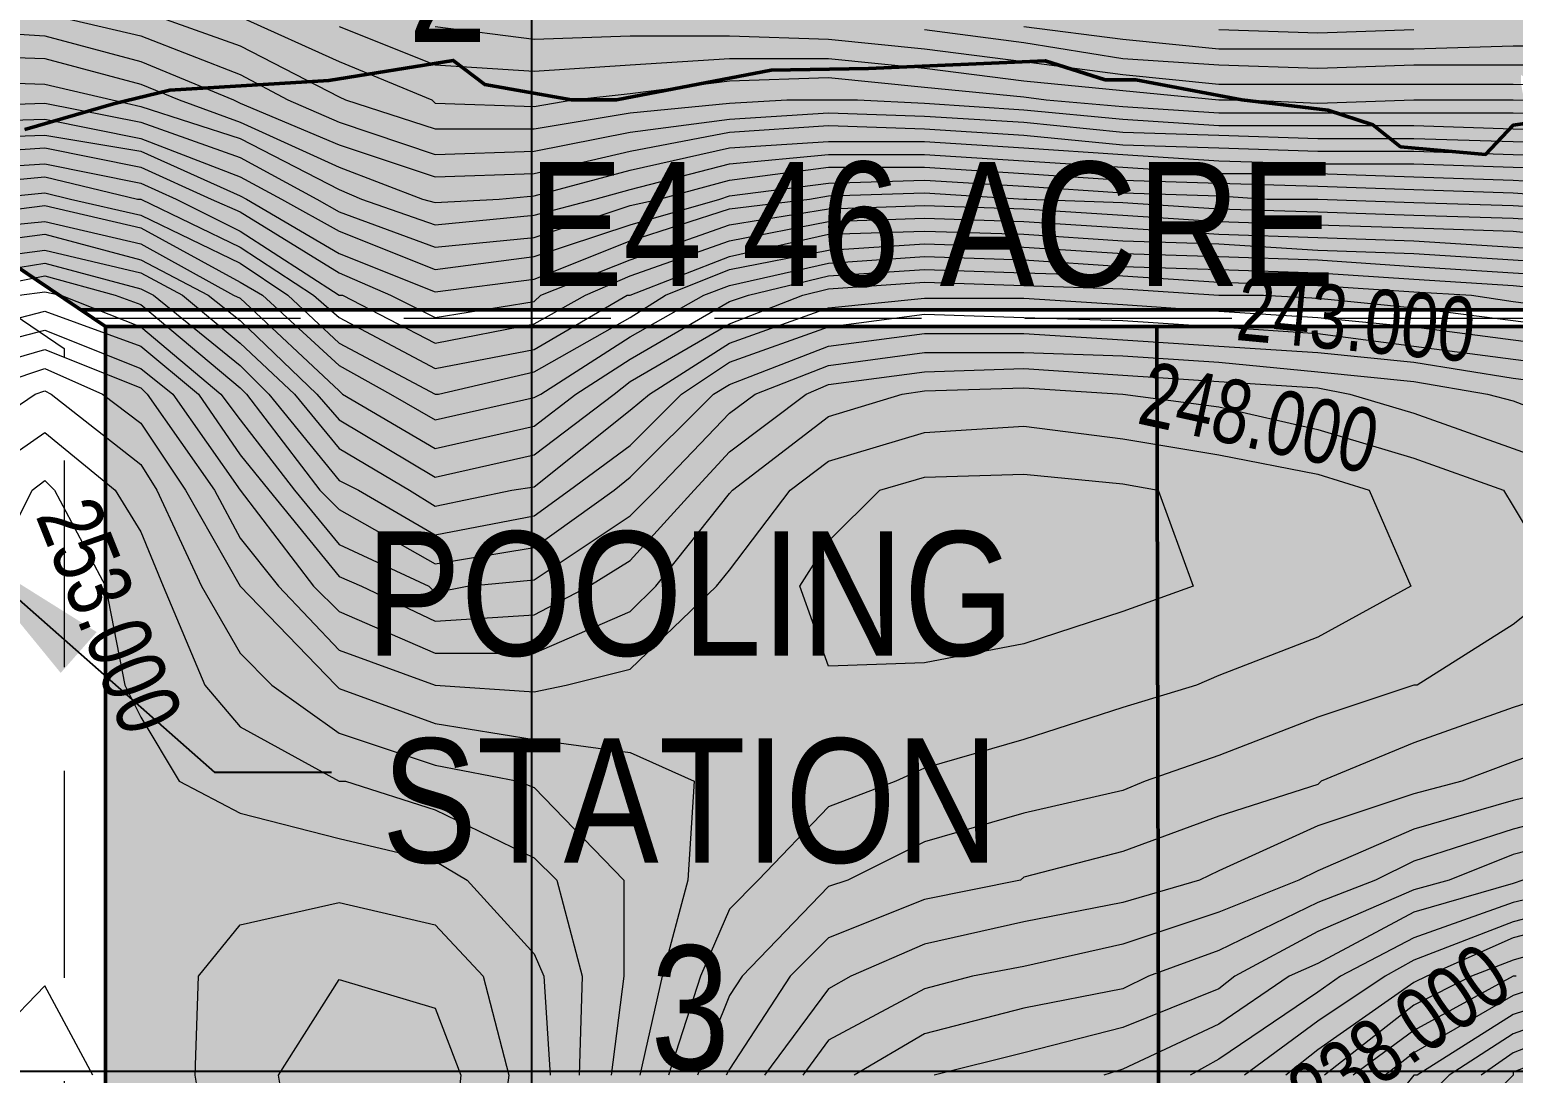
# Model space of a CAD drawing. Header units: metres. Extents: x 199095 to 216734, y 1644234 to 1657008.
# Drawn here: x 206197 to 207093, y 1652499 to 1653129 of the extents above; entities that cross this region are included whole.
import ezdxf
from ezdxf.enums import TextEntityAlignment as Align

# ---------------------------------------------------------------- set-up
doc = ezdxf.new("R2010")
doc.units = ezdxf.units.M
doc.linetypes.add('DASHED', pattern=[0.75, 0.5, -0.25])
for name, color, linetype in [('250 Ac', 10, 'Continuous'), ('C-ANNO-MATC', 7, 'DASHED'), ('CON TXT', 204, 'Continuous'), ('GRID', 7, 'Continuous'), ("PLOT NO'S", 1, 'Continuous')]:
    doc.layers.add(name, color=color, linetype=linetype)
doc.layers.add('APSPCL LAND', color=7, linetype='Continuous', true_color=0xd7ecd5)
doc.layers.add('Plot hatching', color=7, linetype='Continuous', true_color=0xffffdb)
for name, color, linetype, lineweight in [('CONTOURS', 8, 'Continuous', 9), ('Plot Boundry', 1, 'Continuous', 50), ('STREAM', 141, 'Continuous', 0)]:
    doc.layers.add(name, color=color, linetype=linetype, lineweight=lineweight)
doc.styles.get("Standard").update_dxf_attribs({"font": 'ARIALN.TTF'})
doc.dimstyles.get("Standard").update_dxf_attribs({"dimtxt": 0.18, "dimasz": 0.18, "dimexe": 0.18, "dimexo": 0.0625, "dimgap": 0.09, "dimtad": 0, "dimtih": 1, "dimtoh": 1, "dimdec": 4, "dimzin": 0, "dimdsep": 46, "dimtxsty": 'Standard', "dimcen": 0.09, "dimadec": 0, "dimazin": 0, "dimtfac": 1, "dimtdec": 4, "dimtofl": 0, "dimtmove": 0, "dimatfit": 3, "dimfxl": 1, "dimtolj": 1, "dimtzin": 0, "dimarcsym": 0})

msp = doc.modelspace()

# ---------------------------------------------------------------- hatches: boundary and pattern name
at = {"layer": 'APSPCL LAND', "linetype": 'ByBlock'}
h = msp.add_hatch(color=256, dxfattribs=at)
h.dxf.hatch_style = 1
h.paths.add_polyline_path([(207621.38, 1653091.58), (207616.56, 1653091.21), (207579.64, 1653090.21), (207546.82, 1653092.38), (207524.88, 1653097.4), (207492.17, 1653102.76), (207472.24, 1653099.91), (207452.31, 1653099.58), (207430.54, 1653099.58), (207411.71, 1653095.2), (207389.6, 1653081.64), (207377.88, 1653074.78), (207353.77, 1653069.26), (207339.87, 1653068.59), (207329.26, 1653065.74), (207320.22, 1653069.93), (207312.18, 1653065.91), (207304.81, 1653064.74), (207297.11, 1653063.23), (207284.88, 1653059.89), (207275.67, 1653061.73), (207268.3, 1653066.41), (207257.23, 1653063.99), (207251.68, 1653062.41), (207236.94, 1653058.23), (207225.22, 1653063.41), (207207.13, 1653071.11), (207202.96, 1653071.07), (207184.57, 1653069.07), (207164.17, 1653064.06), (207145.45, 1653068.73), (207109.84, 1653073.74), (207092.79, 1653071.24), (207076.01, 1653053.63), (207024.76, 1653058.24), (207008.09, 1653071.55), (206980.9, 1653080.28), (206928.94, 1653086.59), (206864.84, 1653098.72), (206846.39, 1653098.72), (206810.16, 1653110.19), (206703.54, 1653105.52), (206644.78, 1653104.55), (206551.4, 1653086.59), (206524.21, 1653086.59), (206471.76, 1653095.81), (206452.82, 1653110.37), (206377.55, 1653098.24), (206281.69, 1653092.39), (206247.64, 1653084.13), (206194.13, 1653068.58), (206145.97, 1653066.63), (206065.92, 1653093.03), (206027.78, 1653096.91), (205992.76, 1653118.69), (205977.08, 1653128.88), (206228.04, 1652959.75), (207611.14, 1652959.75)])
at = {"layer": 'Plot hatching', "linetype": 'ByBlock'}
h = msp.add_hatch(color=256, dxfattribs=at)
h.dxf.hatch_style = 1
h.paths.add_polyline_path([(206877.71, 1652949.75), (206242.88, 1652949.75), (206242.88, 1651746.01), (206285.21, 1651765.71), (206430.71, 1651814.15), (206509.89, 1651805.37), (206587.05, 1651822.08), (206624.62, 1651852.94), (206759.05, 1651904.05), (206768.72, 1651907.72), (206847.77, 1651959.56), (206879.76, 1651996.85)])
at = {"layer": 'Plot hatching', "linetype": 'ByBlock', "lineweight": 9}
h = msp.add_hatch(color=256, dxfattribs=at)
h.dxf.hatch_style = 1
h.paths.add_polyline_path([(207495.94, 1652949.75), (206877.71, 1652949.75), (206879.76, 1651996.85), (206907.78, 1652029.51), (206976.34, 1652077.68), (207075.11, 1652129.9), (207291.3, 1652227.64), (207380.43, 1652263.69), (207480.08, 1652315.03), (207495.94, 1652323.53)])
at = {"layer": 'STREAM'}
h = msp.add_hatch(color=256, dxfattribs=at)
h.dxf.hatch_style = 1
h.paths.add_polyline_path([(207462.99, 1653217.35), (207473.28, 1653232.58), (207444.24, 1653251.59), (207411.68, 1653299.1), (207378.93, 1653296.4), (207233.92, 1653329.22), (207136, 1653313.53), (207115.79, 1653394.89), (207090.24, 1653417.97), (207057.92, 1653420.92), (207025.4, 1653448.71), (206976.87, 1653471.19), (206939.5, 1653473.5), (206777.27, 1653453.9), (206622.17, 1653400.24), (206549.63, 1653380.61), (206536.13, 1653386.31), (206398.07, 1653312.74), (206425.48, 1653217.93), (206380.77, 1653214.25), (206274.54, 1653205.51), (206177.49, 1653197.52), (206094.98, 1653190.73), (206041.34, 1653185.07), (205987.1, 1653187.19), (205975.14, 1653187.19), (205961.04, 1653189.04), (205949.97, 1653191.93), (205932.58, 1653198.78), (205932.58, 1653205.03), (205934.71, 1653215.83), (205937.27, 1653219.38), (205941.82, 1653218.96), (205943.82, 1653219.95), (205943.82, 1653222.23), (205940.94, 1653225.56), (205935, 1653223.65), (205930.26, 1653222.12), (205915.21, 1653228.06), (205903.69, 1653232.61), (205896.21, 1653236.76), (205869.93, 1653196.55), (205904, 1653176.35), (205992.76, 1653118.69), (206027.78, 1653096.91), (206065.92, 1653093.03), (206145.97, 1653066.63), (206194.13, 1653068.58), (206247.64, 1653084.13), (206281.69, 1653092.39), (206377.55, 1653098.24), (206452.82, 1653110.37), (206471.76, 1653095.81), (206524.21, 1653086.59), (206551.4, 1653086.59), (206644.78, 1653104.55), (206703.54, 1653105.52), (206810.16, 1653110.19), (206846.39, 1653098.72), (206864.84, 1653098.72), (206928.94, 1653086.59), (206980.9, 1653080.28), (207008.09, 1653071.55), (207024.76, 1653058.24), (207076.01, 1653053.63), (207092.79, 1653071.24), (207109.84, 1653073.74), (207145.45, 1653068.73), (207164.17, 1653064.06), (207184.57, 1653069.07), (207202.96, 1653071.07), (207207.13, 1653071.11), (207225.22, 1653063.41), (207236.94, 1653058.23), (207251.68, 1653062.41), (207257.23, 1653063.99), (207268.3, 1653066.41), (207275.67, 1653061.73), (207284.88, 1653059.89), (207297.11, 1653063.23), (207304.81, 1653064.74), (207312.18, 1653065.91), (207320.22, 1653069.93), (207329.26, 1653065.74), (207339.87, 1653068.59), (207353.77, 1653069.26), (207377.88, 1653074.78), (207389.6, 1653081.64), (207411.71, 1653095.2), (207430.54, 1653099.58), (207452.31, 1653099.58), (207472.24, 1653099.91), (207492.17, 1653102.76), (207524.88, 1653097.4), (207546.82, 1653092.38), (207579.64, 1653090.21), (207616.56, 1653091.21), (207642.69, 1653093.21), (207655.92, 1653088.86), (207679.36, 1653081.5), (207704.36, 1653066.08), (207721.95, 1653058.55), (207740.88, 1653063.73), (207747.04, 1653068.55), (207762.58, 1653057.57), (207781.07, 1653046.6), (207804.92, 1653034.55), (207811.9, 1653039.48), (207790.93, 1653055.06), (207778.56, 1653067.96), (207777.48, 1653073.33), (207789.25, 1653080.33), (207802.76, 1653077.36), (207810.02, 1653070.11), (207817.28, 1653069.3), (207829.91, 1653065.54), (207834.22, 1653060.43), (207841.47, 1653053.72), (207849.54, 1653048.35), (207869.44, 1653035.72), (207876.97, 1653029.81), (207883.12, 1653024.98), (207889.33, 1653023.9), (207894.17, 1653022.55), (207900.63, 1653023.9), (207906.27, 1653033.84), (207910.5, 1653041.28), (207919.45, 1653060.17), (207929.66, 1653081.12), (207941.8, 1653100.28), (207957.4, 1653105.12), (207995.93, 1653103.52), (208033.79, 1653103.95), (208108.87, 1653093.54), (208088.08, 1653102.22), (208058.29, 1653106.89), (208039.9, 1653110.1), (208017.41, 1653107.76), (207999.31, 1653110.1), (207982.66, 1653110.39), (207958.13, 1653118.27), (207940.03, 1653129.06), (207943.82, 1653157.95), (207952.88, 1653176.04), (207978.16, 1653205.55), (208016.47, 1653217.69), (208028.62, 1653227.96), (208049.17, 1653238.7), (208068.33, 1653251.3), (208083.28, 1653260.64), (208104.3, 1653269.97), (208124.01, 1653279.53), (208117.28, 1653282.66), (208093.95, 1653279.53), (208080.49, 1653279.53), (208072.68, 1653284.77), (208068.46, 1653291.98), (208066.17, 1653301.12), (208070.38, 1653313.53), (208080.79, 1653322.25), (208086.7, 1653334.06), (208086.7, 1653338.84), (208077.13, 1653335.18), (208073.47, 1653333.5), (208069.25, 1653338.84), (208064.75, 1653348.4), (208056.87, 1653348.4), (208061.09, 1653341.93), (208066.16, 1653333.21), (208066.44, 1653327.59), (208064.47, 1653323.65), (208061.37, 1653319.72), (208056.02, 1653315.78), (208050.47, 1653311.69), (208056.02, 1653298.06), (208064.19, 1653280.91), (208067.56, 1653272.19), (208036.84, 1653257.21), (208030.65, 1653254.4), (208034.59, 1653262.28), (208030.93, 1653268.46), (208024.46, 1653264.53), (208016.58, 1653260.03), (208013.21, 1653258.11), (208014.89, 1653252.15), (208012.92, 1653247.37), (207999.41, 1653236.97), (207977.74, 1653228.81), (207940.87, 1653214.94), (207909.07, 1653206.03), (207882.61, 1653199.28), (207859.25, 1653189.72), (207844.06, 1653186.35), (207839.53, 1653185.34), (207844.62, 1653198.72), (207860.94, 1653224.31), (207887.96, 1653232.75), (207901.47, 1653244.56), (207906.82, 1653255.81), (207914.7, 1653261.43), (207917.51, 1653267.9), (207924.55, 1653278.87), (207941.43, 1653286.18), (207976.05, 1653302.77), (207988.43, 1653309.8), (207990.98, 1653313.52), (208001.11, 1653324.77), (207978.51, 1653312.81), (207959.41, 1653299.21), (207931.12, 1653285.25), (207917.68, 1653280.83), (207913.26, 1653280.83), (207905.65, 1653285.6), (207901.76, 1653287.02), (207893.31, 1653286.12), (207840.98, 1653278.11), (207714.32, 1653248.04), (207588.43, 1653232.58), (207473.28, 1653232.58), (207462.99, 1653217.35), (207502.79, 1653218.54), (207593.4, 1653224.83), (207686.78, 1653235.46), (207758.23, 1653245.73), (207776.75, 1653252.42), (207791.33, 1653252.42), (207818.9, 1653261.87), (207831.63, 1653254.77), (207848.65, 1653264.63), (207856.3, 1653274.98), (207871.35, 1653277.2), (207889.92, 1653279.94), (207898.06, 1653281.67), (207902.25, 1653275.02), (207901.76, 1653265.4), (207891.89, 1653257.76), (207890.5, 1653249.6), (207885.71, 1653245.43), (207876.9, 1653243.12), (207865.61, 1653233.04), (207858.66, 1653232.73), (207854.34, 1653234.89), (207847.86, 1653229.74), (207839.66, 1653227.48), (207832.09, 1653222.39), (207824.2, 1653204.74), (207816.63, 1653196.56), (207815.24, 1653189.77), (207808.59, 1653183.44), (207793.46, 1653162.67), (207784.79, 1653159.63), (207767.8, 1653160.25), (207734.39, 1653150.04), (207720.95, 1653146.18), (207706.9, 1653146.64), (207698.86, 1653146.18), (207676.77, 1653147.72), (207668.28, 1653151.74), (207646.61, 1653156.99), (207633.02, 1653157.92), (207615.72, 1653161.62), (207604.44, 1653162.86), (207594.25, 1653167.95), (207571.01, 1653167.8), (207555.87, 1653167.65), (207547.84, 1653168.42), (207544.44, 1653165.49), (207542.36, 1653163.69), (207537.8, 1653163.69), (207533.47, 1653167.03), (207524.82, 1653166.41), (207492.77, 1653162.09), (207482.73, 1653162.09), (207478.25, 1653164.87), (207476.71, 1653170.12), (207476.71, 1653176.6), (207470.84, 1653179.07), (207467.28, 1653176.29), (207467.28, 1653171.66), (207462.8, 1653170.12), (207458.47, 1653168.62), (207449.36, 1653170.73), (207437.78, 1653177.99), (207424.19, 1653186.48), (207416.93, 1653188.48), (207415.84, 1653190.64), (207430.29, 1653199.25)])
h.paths.add_polyline_path([(207099.42, 1653149.85), (207102.72, 1653157.23), (207103.11, 1653160.52), (207107.2, 1653160.52), (207109.97, 1653164.87), (207115.24, 1653167.9), (207123.05, 1653172.38), (207126.19, 1653180.58), (207126.06, 1653184.01), (207121.71, 1653180.19), (207122.37, 1653189.15), (207122.7, 1653193.67), (207118.28, 1653197.58), (207114.2, 1653195.21), (207114.2, 1653189.15), (207108.39, 1653189.15), (207111.56, 1653203.42), (207111.96, 1653208.82), (207112.54, 1653216.85), (207115.25, 1653219.75), (207155.2, 1653226.21), (207181.87, 1653226.21), (207192.81, 1653229.26), (207197.69, 1653229.26), (207197.55, 1653226.23), (207202.83, 1653226.23), (207207.97, 1653228.73), (207212.45, 1653228.73), (207216.28, 1653232.29), (207219.88, 1653232.53), (207225.77, 1653233.08), (207232.1, 1653235.32), (207236.17, 1653238.81), (207238.24, 1653239.72), (207244.1, 1653239.3), (207256.35, 1653236.42), (207262.05, 1653231.63), (207271.46, 1653220.91), (207275.21, 1653216.63), (207280.49, 1653208.95), (207283.76, 1653208.7), (207283.76, 1653207.86), (207287.21, 1653207.15), (207289.83, 1653208.02), (207293.1, 1653209.11), (207295.42, 1653209.4), (207295.53, 1653206.87), (207297.7, 1653206.55), (207299.49, 1653206.55), (207301.47, 1653206.55), (207302.37, 1653205.98), (207301.41, 1653205.21), (207301.41, 1653204.45), (207302.11, 1653203.04), (207303.26, 1653201.89), (207304.67, 1653201.89), (207305.5, 1653202.4), (207306.4, 1653204.46), (207307.85, 1653205.84), (207309.15, 1653205.92), (207311.45, 1653206.04), (207313.58, 1653207.1), (207314.46, 1653204.83), (207317.43, 1653206.07), (207318.33, 1653206.58), (207320.18, 1653208.94), (207320.82, 1653211.24), (207323.44, 1653213.73), (207326.69, 1653214.68), (207330.65, 1653213.85), (207336.4, 1653211.3), (207342.27, 1653208.3), (207343.03, 1653206.58), (207340.97, 1653203.75), (207344.4, 1653201.79), (207352.71, 1653197.07), (207367.2, 1653190.24), (207388.69, 1653184.38), (207401.34, 1653181.22), (207406.06, 1653179.16), (207409.09, 1653179.16), (207411.58, 1653177.97), (207415.32, 1653176.18), (207415.32, 1653173.91), (207425.24, 1653166.11), (207433.85, 1653159.29), (207438.89, 1653155.23), (207444.79, 1653153.75), (207451.45, 1653149.69), (207462.18, 1653148.23), (207467.06, 1653148.23), (207475.02, 1653148.23), (207478.6, 1653151.8), (207480.88, 1653151.8), (207483.8, 1653147.9), (207490.63, 1653147.74), (207499.57, 1653147.74), (207512.9, 1653145.96), (207523.46, 1653148.72), (207531.54, 1653150.44), (207535.84, 1653152.65), (207540.2, 1653154.89), (207547.84, 1653154.89), (207561.06, 1653155.21), (207563.34, 1653155.21), (207570.82, 1653155.21), (207575.2, 1653158.94), (207576.99, 1653156.02), (207581.87, 1653155.86), (207586.42, 1653158.46), (207590, 1653155.53), (207596.01, 1653154.88), (207600.85, 1653155.24), (207606.25, 1653151.64), (207612, 1653147.8), (207615.09, 1653148), (207624.78, 1653150.82), (207628.52, 1653147.58), (207636.7, 1653143.28), (207638.44, 1653144.99), (207641.97, 1653146.66), (207640.58, 1653144.79), (207639.07, 1653142.76), (207642.2, 1653138.8), (207647.38, 1653138.8), (207653.68, 1653142.04), (207654.7, 1653140.72), (207656.32, 1653138.11), (207660.39, 1653138.11), (207662.83, 1653140.32), (207665.16, 1653138.9), (207665.16, 1653135.24), (207666.28, 1653132.6), (207670.14, 1653133.42), (207672.68, 1653133.11), (207675.02, 1653130.98), (207685.28, 1653128.95), (207690.36, 1653130.17), (207693.71, 1653131.69), (207698.89, 1653131.69), (207706.11, 1653127.63), (207708.65, 1653129.69), (207722.41, 1653133.05), (207741.06, 1653136.15), (207750.98, 1653143.65), (207752.53, 1653138.22), (207756.68, 1653138.22), (207762.12, 1653141.06), (207772.49, 1653140.8), (207784.41, 1653143.91), (207791.66, 1653142.1), (207803.07, 1653135.11), (207808.51, 1653128.12), (207805.14, 1653121.13), (207789.49, 1653108.43), (207784.22, 1653107.21), (207781.08, 1653111.76), (207774.5, 1653111.66), (207769.74, 1653110.45), (207769.74, 1653105.69), (207766.91, 1653104.28), (207761.04, 1653107.84), (207750.86, 1653103.96), (207739.54, 1653099.6), (207720.56, 1653098.14), (207700.67, 1653094.91), (207697.76, 1653098.63), (207692.43, 1653104.44), (207687.57, 1653102.34), (207686.28, 1653097.61), (207681.97, 1653097.61), (207671.89, 1653099.6), (207656.03, 1653102.71), (207653.91, 1653105.24), (207654.62, 1653107.86), (207650.68, 1653110.99), (207642.79, 1653110.79), (207636.32, 1653109.52), (207634.61, 1653106.45), (207632.49, 1653102.67), (207611.2, 1653104.8), (207586.6, 1653107.14), (207542.41, 1653111.36), (207476.76, 1653115.9), (207441.25, 1653113.58), (207403.91, 1653108.42), (207390.56, 1653104.89), (207382.84, 1653099.42), (207376.89, 1653092.35), (207369.11, 1653087.82), (207348.7, 1653085.13), (207344.61, 1653081.26), (207338.32, 1653075.34), (207329.17, 1653075.34), (207321.14, 1653080.54), (207315.2, 1653084.39), (207306.97, 1653080.03), (207296.19, 1653076.53), (207281.29, 1653071.7), (207255.32, 1653073.96), (207251.19, 1653067.79), (207242.24, 1653070.63), (207229.17, 1653070.63), (207214.81, 1653078.31), (207208.14, 1653077.8), (207195.06, 1653079.85), (207184.94, 1653086.42), (207182.17, 1653088.66), (207184.44, 1653090.22), (207188.34, 1653092.93), (207190.05, 1653098.83), (207189.14, 1653100.28), (207186.94, 1653102.14), (207184.34, 1653102.14), (207181.23, 1653103.34), (207177.12, 1653105.64), (207170.2, 1653104.97), (207171.58, 1653107.22), (207171.33, 1653109.23), (207172.9, 1653114.17), (207174.71, 1653116.73), (207176.53, 1653117.92), (207182.6, 1653120.11), (207187.43, 1653121.36), (207190.12, 1653123.05), (207191.84, 1653130.25), (207191.72, 1653132.76), (207189.6, 1653134.24), (207187.96, 1653134.24), (207186.83, 1653131.15), (207182.01, 1653128.53), (207179.66, 1653128.61), (207174.57, 1653129.63), (207166.82, 1653131.23), (207163.74, 1653130.2), (207160.17, 1653128.62), (207155.3, 1653128.62), (207148.25, 1653128.62), (207143.09, 1653126.53), (207140.01, 1653122.76), (207142.59, 1653119.5), (207144.18, 1653116.71), (207145.37, 1653114.63), (207142, 1653113.24), (207142.89, 1653108.67), (207144.78, 1653104.5), (207146.05, 1653099.61), (207140.5, 1653099.61), (207121.26, 1653096.19), (207114.79, 1653090.13), (207110.1, 1653085.73), (207106.15, 1653085.73), (207102.85, 1653086.69), (207099.08, 1653087.78), (207097.58, 1653096.31), (207097.58, 1653101.58), (207102.85, 1653098.15), (207105.35, 1653099.99), (207105.35, 1653103.16), (207104.3, 1653110.4), (207103.34, 1653117), (207102.72, 1653127.04), (207102.14, 1653136.35), (207101.7, 1653143.32)], flags=16)

# ---------------------------------------------------------------- linework, layer by layer
at = {"linetype": 'ByBlock', "lineweight": 9}
msp.add_line((206242.88, 1652949.75), (206242.88, 1651253.99), dxfattribs=at)
at = {"linetype": 'ByBlock', "flags": 128}
msp.add_lwpolyline([(206242.88, 1652949.75), (205977.08, 1653128.88)], dxfattribs=at)
at = {"linetype": 'ByBlock'}
for points in [[(205977.08, 1653128.88), (206228.04, 1652959.75), (207611.14, 1652959.75)], [(207109.84, 1653073.74), (207092.79, 1653071.24), (207076.01, 1653053.63), (207024.76, 1653058.24), (207008.09, 1653071.55), (206980.9, 1653080.28), (206928.94, 1653086.59), (206864.84, 1653098.72), (206846.39, 1653098.72), (206810.16, 1653110.19), (206703.54, 1653105.52), (206644.78, 1653104.55), (206551.4, 1653086.59), (206524.21, 1653086.59), (206471.76, 1653095.81), (206452.82, 1653110.37), (206377.55, 1653098.24), (206281.69, 1653092.39), (206247.64, 1653084.13), (206194.13, 1653068.58)]]:
    msp.add_lwpolyline(points, dxfattribs=at)
at = {"layer": '250 Ac', "linetype": 'ByBlock', "lineweight": 50, "flags": 128}
for points in [[(205977.08, 1653128.88), (206242.88, 1652949.75), (207610.36, 1652949.75)], [(207109.84, 1653073.74), (207092.79, 1653071.24), (207076.01, 1653053.63), (207024.76, 1653058.24), (207008.09, 1653071.55), (206980.9, 1653080.28), (206928.94, 1653086.59), (206864.84, 1653098.72), (206846.39, 1653098.72), (206810.16, 1653110.19), (206703.54, 1653105.52), (206644.78, 1653104.55), (206551.4, 1653086.59), (206524.21, 1653086.59), (206471.76, 1653095.81), (206452.82, 1653110.37), (206377.55, 1653098.24), (206281.69, 1653092.39), (206247.64, 1653084.13), (206194.13, 1653068.58)], [(207109.84, 1653073.74), (207092.79, 1653071.24), (207076.01, 1653053.63), (207024.76, 1653058.24), (207008.09, 1653071.55), (206980.9, 1653080.28), (206928.94, 1653086.59), (206864.84, 1653098.72), (206846.39, 1653098.72), (206810.16, 1653110.19), (206703.54, 1653105.52), (206644.78, 1653104.55), (206551.4, 1653086.59), (206524.21, 1653086.59), (206471.76, 1653095.81), (206452.82, 1653110.37), (206377.55, 1653098.24), (206281.69, 1653092.39), (206247.64, 1653084.13), (206194.13, 1653068.58)], [(208009.86, 1651228.99), (208009.86, 1651253.99), (207495.94, 1651253.99), (207453.06, 1651253.99), (206881.36, 1651253.99), (206760.53, 1651253.99), (206617.73, 1651253.99), (206417.82, 1651253.99), (206413.22, 1651253.99), (206413.22, 1651253.99), (206407.82, 1651253.99), (206242.88, 1651253.99), (206242.88, 1652949.75), (206154.93, 1653009.02)], [(206228.04, 1652959.75), (207611.14, 1652959.75)]]:
    msp.add_lwpolyline(points, dxfattribs=at)
for points in [[(206877.71, 1652949.75), (206242.88, 1652949.75), (206242.88, 1651746.01), (206285.21, 1651765.71), (206430.71, 1651814.15), (206509.89, 1651805.37), (206587.05, 1651822.08), (206624.62, 1651852.94), (206759.05, 1651904.05), (206768.72, 1651907.72), (206847.77, 1651959.56), (206879.76, 1651996.85)], [(207495.94, 1652949.75), (206877.71, 1652949.75), (206879.76, 1651996.85), (206907.78, 1652029.51), (206976.34, 1652077.68), (207075.11, 1652129.9), (207291.3, 1652227.64), (207380.43, 1652263.69), (207480.08, 1652315.03), (207495.94, 1652323.53)]]:
    msp.add_lwpolyline(points, close=True, dxfattribs=at)
at = {"layer": 'C-ANNO-MATC', "lineweight": 9, "ltscale": 250, "flags": 128}
for points in [[(205992.78, 1653282.19), (205990.14, 1653272.2), (205978.88, 1653229.58), (205971.54, 1653201.82), (205952.92, 1653135.31), (205948.53, 1653117.97), (205980.73, 1653096.26), (206002, 1653081.93), (206027.44, 1653064.79), (206050.67, 1653049.14), (206217.88, 1652936.45), (206217.88, 1651228.99), (206693.94, 1651228.99)], [(206235.46, 1652954.75), (207610.36, 1652954.75)]]:
    msp.add_lwpolyline(points, dxfattribs=at)
at = {"layer": 'CONTOURS', "flags": 128}
for points in [[(206206.19, 1653138.62), (206264.14, 1653125.12), (206324.02, 1653101.88), (206352.98, 1653086.5), (206383.89, 1653073), (206441.83, 1653053.62), (206501.72, 1653055.5), (206559.66, 1653067.12), (206619.53, 1653074.88), (206679.41, 1653078.75), (206737.36, 1653076.75), (206797.23, 1653073), (206857.11, 1653067.12), (206915.05, 1653065.25), (206974.92, 1653063.25), (207032.88, 1653063.25), (207092.75, 1653061.38), (207152.62, 1653059.38)], [(206264.14, 1653140.5), (206324.02, 1653119.25), (206383.89, 1653088.38), (206387.75, 1653086.5), (206441.83, 1653069.12), (206501.72, 1653069.12), (206559.66, 1653078.75), (206619.53, 1653084.5), (206654.3, 1653086.5), (206679.41, 1653086.5), (206696.8, 1653086.5), (206737.36, 1653084.5), (206797.23, 1653080.62), (206857.11, 1653074.88), (206915.05, 1653071), (206974.92, 1653071), (207032.88, 1653071), (207092.75, 1653069.12), (207152.62, 1653067.12)], [(206324.02, 1653136.62), (206383.89, 1653109.62), (206439.91, 1653086.5), (206441.83, 1653084.5), (206501.72, 1653082.62), (206524.89, 1653086.5), (206559.66, 1653090.38), (206619.53, 1653098), (206679.41, 1653100), (206737.36, 1653094.12), (206797.23, 1653088.38), (206810.75, 1653086.5), (206857.11, 1653082.62), (206915.05, 1653078.75), (206974.92, 1653078.75), (207032.88, 1653078.75), (207092.75, 1653078.75), (207152.62, 1653076.75)], [(206146.31, 1653129), (206206.19, 1653125.12), (206264.14, 1653109.62), (206320.16, 1653086.5), (206324.02, 1653084.5), (206383.89, 1653059.38), (206441.83, 1653040.12), (206501.72, 1653042), (206559.66, 1653055.5), (206619.53, 1653067.12), (206679.41, 1653071), (206737.36, 1653069.12), (206797.23, 1653065.25), (206857.11, 1653059.38), (206915.05, 1653057.5), (206974.92, 1653055.5), (207032.88, 1653055.5), (207092.75, 1653053.62), (207152.62, 1653051.75)], [(206383.89, 1653130.88), (206441.83, 1653107.75), (206501.72, 1653103.88), (206559.66, 1653107.75), (206619.53, 1653111.62), (206679.41, 1653111.62), (206737.36, 1653105.75), (206797.23, 1653098), (206857.11, 1653092.25), (206915.05, 1653086.5), (206930.5, 1653086.5), (206974.92, 1653084.5), (207032.88, 1653086.5), (207092.75, 1653086.5), (207152.62, 1653084.5)], [(206441.83, 1653130.88), (206501.72, 1653123.12), (206559.66, 1653125.12), (206619.53, 1653125.12), (206679.41, 1653123.12), (206737.36, 1653117.38), (206797.23, 1653109.62), (206857.11, 1653101.88), (206915.05, 1653096.12), (206974.92, 1653096.12), (207032.88, 1653096.12), (207092.75, 1653096.12), (207152.62, 1653094.12)], [(206737.36, 1653129), (206797.23, 1653121.25), (206857.11, 1653111.62), (206915.05, 1653107.75), (206974.92, 1653105.75), (207032.88, 1653107.75), (207092.75, 1653107.75), (207152.62, 1653107.75)], [(206797.23, 1653130.88), (206857.11, 1653123.12), (206915.05, 1653117.38), (206974.92, 1653117.38), (207032.88, 1653117.38), (207092.75, 1653119.25), (207152.62, 1653119.25)], [(206915.05, 1653129), (206974.92, 1653127), (207032.88, 1653129)], [(206146.31, 1653113.5), (206206.19, 1653111.62), (206264.14, 1653096.12), (206287.31, 1653086.5), (206324.02, 1653073), (206383.89, 1653045.88), (206434.11, 1653026.62), (206441.83, 1653024.62), (206480.47, 1653026.62), (206501.72, 1653028.5), (206559.66, 1653044), (206619.53, 1653057.5), (206679.41, 1653061.38), (206737.36, 1653061.38), (206797.23, 1653057.5), (206857.11, 1653053.62), (206915.05, 1653049.75), (206974.92, 1653047.88), (207032.88, 1653047.88), (207092.75, 1653045.88), (207152.62, 1653044)], [(206146.31, 1653098), (206206.19, 1653096.12), (206246.75, 1653086.5), (206264.14, 1653082.62), (206324.02, 1653063.25), (206383.89, 1653032.38), (206397.41, 1653026.62), (206441.83, 1653011.12), (206501.72, 1653016.88), (206538.41, 1653026.62), (206559.66, 1653032.38), (206619.53, 1653047.88), (206679.41, 1653053.62), (206737.36, 1653053.62), (206797.23, 1653049.75), (206857.11, 1653045.88), (206915.05, 1653042), (206974.92, 1653042), (207032.88, 1653040.12), (207092.75, 1653038.12), (207152.62, 1653034.38)], [(206146.31, 1653082.62), (206206.19, 1653084.5), (206264.14, 1653073), (206324.02, 1653051.75), (206370.38, 1653026.62), (206383.89, 1653018.88), (206441.83, 1652997.62), (206501.72, 1653003.38), (206559.66, 1653022.75), (206577.05, 1653026.62), (206619.53, 1653038.12), (206679.41, 1653045.88), (206737.36, 1653045.88), (206797.23, 1653042), (206857.11, 1653038.12), (206915.05, 1653036.25), (206974.92, 1653034.38), (207032.88, 1653032.38), (207092.75, 1653030.5), (207144.91, 1653026.62)], [(206146.31, 1653073), (206206.19, 1653074.88), (206264.14, 1653063.25), (206324.02, 1653040.12), (206349.12, 1653026.62), (206383.89, 1653007.25), (206441.83, 1652984.12), (206501.72, 1652991.88), (206559.66, 1653011.12), (206613.73, 1653026.62), (206619.53, 1653028.5), (206679.41, 1653036.25), (206737.36, 1653038.12), (206797.23, 1653034.38), (206857.11, 1653030.5), (206915.05, 1653028.5), (206944.03, 1653026.62), (206974.92, 1653026.62), (207032.88, 1653024.62), (207092.75, 1653022.75), (207152.62, 1653018.88)], [(206146.31, 1653063.25), (206206.19, 1653065.25), (206264.14, 1653055.5), (206324.02, 1653028.5), (206327.88, 1653026.62), (206383.89, 1652993.75), (206441.83, 1652970.62), (206501.72, 1652978.25), (206559.66, 1653001.5), (206619.53, 1653020.75), (206667.81, 1653026.62), (206679.41, 1653028.5), (206737.36, 1653030.5), (206797.23, 1653026.62), (206799.16, 1653026.62), (206857.11, 1653024.62), (206915.05, 1653020.75), (206974.92, 1653018.88), (207032.88, 1653016.88), (207092.75, 1653015), (207152.62, 1653011.12)], [(206146.31, 1653053.62), (206206.19, 1653057.5), (206264.14, 1653045.88), (206306.62, 1653026.62), (206324.02, 1653018.88), (206383.89, 1652982.12), (206414.8, 1652968.62), (206441.83, 1652955.12), (206501.72, 1652964.75), (206505.58, 1652968.62), (206559.66, 1652989.88), (206619.53, 1653011.12), (206679.41, 1653020.75), (206737.36, 1653022.75), (206797.23, 1653020.75), (206857.11, 1653016.88), (206915.05, 1653013.12), (206974.92, 1653011.12), (207032.88, 1653009.25), (207092.75, 1653007.25), (207152.62, 1653001.5)], [(206146.31, 1653044), (206206.19, 1653047.88), (206264.14, 1653036.25), (206285.39, 1653026.62), (206324.02, 1653007.25), (206383.89, 1652968.62), (206385.83, 1652968.62), (206441.83, 1652939.62), (206501.72, 1652951.25), (206532.61, 1652968.62), (206559.66, 1652980.25), (206619.53, 1653001.5), (206679.41, 1653013.12), (206737.36, 1653015), (206797.23, 1653013.12), (206857.11, 1653009.25), (206915.05, 1653005.38), (206974.92, 1653003.38), (207032.88, 1653001.5), (207092.75, 1652997.62), (207152.62, 1652993.75)], [(206146.31, 1653034.38), (206206.19, 1653040.12), (206262.2, 1653026.62), (206264.14, 1653026.62), (206324.02, 1652997.62), (206368.44, 1652968.62), (206383.89, 1652955.12), (206441.83, 1652924.25), (206501.72, 1652935.88), (206557.72, 1652968.62), (206559.66, 1652968.62), (206619.53, 1652991.88), (206679.41, 1653005.38), (206737.36, 1653007.25), (206797.23, 1653005.38), (206857.11, 1653001.5), (206915.05, 1652999.5), (206974.92, 1652995.75), (207032.88, 1652993.75), (207092.75, 1652989.88), (207152.62, 1652986)], [(206167.56, 1653026.62), (206206.19, 1653030.5), (206221.64, 1653026.62), (206264.14, 1653016.88), (206324.02, 1652988), (206352.98, 1652968.62), (206383.89, 1652939.62), (206441.83, 1652908.75), (206441.83, 1652908.75), (206443.77, 1652908.75), (206501.72, 1652922.25), (206559.66, 1652955.12), (206580.91, 1652968.62), (206619.53, 1652984.12), (206679.41, 1652995.75), (206737.36, 1652999.5), (206797.23, 1652997.62), (206857.11, 1652993.75), (206915.05, 1652991.88), (206974.92, 1652989.88), (207032.88, 1652986), (207092.75, 1652982.12), (207152.62, 1652978.25)], [(206146.31, 1653015), (206206.19, 1653022.75), (206264.14, 1653009.25), (206324.02, 1652976.38), (206337.53, 1652968.62), (206383.89, 1652926.12), (206414.8, 1652908.75), (206441.83, 1652893.38), (206501.72, 1652906.88), (206505.58, 1652908.75), (206559.66, 1652943.5), (206604.08, 1652968.62), (206619.53, 1652974.5), (206679.41, 1652988), (206737.36, 1652991.88), (206797.23, 1652989.88), (206857.11, 1652986), (206915.05, 1652984.12), (206974.92, 1652982.12), (207032.88, 1652978.25), (207092.75, 1652974.5), (207152.62, 1652968.62)], [(206146.31, 1653007.25), (206206.19, 1653013.12), (206264.14, 1652999.5), (206320.16, 1652968.62), (206324.02, 1652966.75), (206383.89, 1652910.75), (206385.83, 1652908.75), (206441.83, 1652876), (206501.72, 1652889.5), (206526.83, 1652908.75), (206559.66, 1652930), (206619.53, 1652964.75), (206631.12, 1652968.62), (206679.41, 1652980.25), (206737.36, 1652984.12), (206797.23, 1652982.12), (206857.11, 1652980.25), (206915.05, 1652976.38), (206974.92, 1652974.5), (207032.88, 1652970.62), (207067.64, 1652968.62), (207092.75, 1652964.75), (207152.62, 1652957.12)], [(206146.31, 1652997.62), (206206.19, 1653005.38), (206264.14, 1652989.88), (206304.7, 1652968.62), (206324.02, 1652953.25), (206370.38, 1652908.75), (206383.89, 1652893.38), (206441.83, 1652858.62), (206501.72, 1652872.12), (206550, 1652908.75), (206559.66, 1652916.5), (206619.53, 1652951.25), (206663.95, 1652968.62), (206679.41, 1652972.5), (206737.36, 1652976.38), (206797.23, 1652974.5), (206857.11, 1652972.5), (206915.05, 1652968.62), (206942.09, 1652968.62), (206974.92, 1652966.75), (207032.88, 1652960.88), (207092.75, 1652953.25), (207152.62, 1652945.5)], [(206146.31, 1652988), (206206.19, 1652995.75), (206264.14, 1652982.12), (206289.25, 1652968.62), (206324.02, 1652939.62), (206356.84, 1652908.75), (206383.89, 1652876), (206426.38, 1652850.88), (206441.83, 1652841.25), (206488.19, 1652850.88), (206488.19, 1652850.88), (206501.72, 1652852.75), (206559.66, 1652899.12), (206571.25, 1652908.75), (206619.53, 1652939.62), (206679.41, 1652960.88), (206737.36, 1652966.75), (206797.23, 1652966.75), (206857.11, 1652962.88), (206915.05, 1652959), (206974.92, 1652955.12), (207032.88, 1652949.38), (207092.75, 1652941.62), (207152.62, 1652933.88)], [(206146.31, 1652978.25), (206206.19, 1652988), (206264.14, 1652972.5), (206271.86, 1652968.62), (206324.02, 1652926.12), (206341.39, 1652908.75), (206383.89, 1652856.62), (206395.48, 1652850.88), (206441.83, 1652823.88), (206501.72, 1652835.38), (206522.95, 1652850.88), (206559.66, 1652877.88), (206590.56, 1652908.75), (206619.53, 1652928.12), (206679.41, 1652949.38), (206737.36, 1652957.12), (206797.23, 1652955.12), (206857.11, 1652953.25), (206915.05, 1652949.38), (206974.92, 1652945.5), (207032.88, 1652937.75), (207092.75, 1652930), (207152.62, 1652922.25)], [(206146.31, 1652968.62), (206206.19, 1652980.25), (206248.69, 1652968.62), (206264.14, 1652962.88), (206324.02, 1652912.62), (206327.88, 1652908.75), (206372.3, 1652850.88), (206383.89, 1652839.25), (206441.83, 1652806.38), (206501.72, 1652816.12), (206550, 1652850.88), (206559.66, 1652858.62), (206609.88, 1652908.75), (206619.53, 1652914.62), (206679.41, 1652937.75), (206737.36, 1652945.5), (206797.23, 1652945.5), (206857.11, 1652941.62), (206915.05, 1652937.75), (206974.92, 1652933.88), (207032.88, 1652928.12), (207092.75, 1652918.5), (207152.62, 1652910.75)], [(206190.73, 1652968.62), (206206.19, 1652970.62), (206215.84, 1652968.62), (206264.14, 1652949.38), (206312.42, 1652908.75), (206324.02, 1652893.38), (206356.84, 1652850.88), (206383.89, 1652818), (206437.97, 1652792.88), (206441.83, 1652789), (206461.16, 1652792.88), (206501.72, 1652796.75), (206559.66, 1652835.38), (206575.11, 1652850.88), (206619.53, 1652897.25), (206634.98, 1652908.75), (206679.41, 1652926.12), (206737.36, 1652933.88), (206797.23, 1652933.88), (206857.11, 1652932), (206915.05, 1652928.12), (206974.92, 1652922.25), (207032.88, 1652916.5), (207077.3, 1652908.75), (207092.75, 1652904.88), (207152.62, 1652881.75)], [(206146.31, 1652943.5), (206206.19, 1652959), (206264.14, 1652937.75), (206298.91, 1652908.75), (206324.02, 1652872.12), (206341.39, 1652850.88), (206383.89, 1652798.75), (206397.41, 1652792.88), (206441.83, 1652771.62), (206501.72, 1652775.5), (206534.55, 1652792.88), (206559.66, 1652808.38), (206598.28, 1652850.88), (206619.53, 1652874), (206665.89, 1652908.75), (206679.41, 1652914.62), (206737.36, 1652922.25), (206797.23, 1652924.25), (206857.11, 1652920.38), (206915.05, 1652916.5), (206974.92, 1652912.62), (206994.25, 1652908.75), (207032.88, 1652897.25), (207092.75, 1652876), (207152.62, 1652854.75)], [(206146.31, 1652932), (206206.19, 1652947.38), (206264.14, 1652924.25), (206283.45, 1652908.75), (206324.02, 1652850.88), (206324.02, 1652850.88), (206324.02, 1652850.88), (206368.44, 1652792.88), (206383.89, 1652777.5), (206441.83, 1652752.38), (206501.72, 1652752.38), (206559.66, 1652777.5), (206575.11, 1652792.88), (206619.53, 1652848.88), (206621.47, 1652850.88), (206679.41, 1652895.25), (206723.83, 1652908.75), (206737.36, 1652910.75), (206797.23, 1652912.62), (206857.11, 1652908.75), (206857.11, 1652908.75), (206915.05, 1652901.12), (206974.92, 1652887.5), (207032.88, 1652870.12), (207086.95, 1652850.88), (207092.75, 1652841.25), (207121.72, 1652792.88), (207092.75, 1652769.75), (207034.81, 1652733), (207032.88, 1652733), (206974.92, 1652713.75), (206915.05, 1652690.62), (206870.62, 1652675.12), (206857.11, 1652669.38), (206797.23, 1652655.75), (206737.36, 1652638.38), (206691, 1652615.25), (206679.41, 1652611.38), (206627.27, 1652557.25), (206619.53, 1652545.75), (206600.22, 1652497.5)], [(206146.31, 1652918.5), (206206.19, 1652935.88), (206264.14, 1652912.62), (206268, 1652908.75), (206308.56, 1652850.88), (206324.02, 1652821.88), (206347.19, 1652792.88), (206383.89, 1652754.25), (206441.83, 1652733), (206441.83, 1652733), (206501.72, 1652729.12), (206521.03, 1652733), (206559.66, 1652742.75), (206611.81, 1652792.88), (206619.53, 1652802.62), (206656.23, 1652850.88), (206679.41, 1652868.25), (206737.36, 1652885.62), (206797.23, 1652889.5), (206857.11, 1652881.75), (206915.05, 1652872.12), (206974.92, 1652860.5), (207005.83, 1652850.88), (207030.94, 1652792.88), (206974.92, 1652762), (206915.05, 1652738.88), (206901.53, 1652733), (206857.11, 1652719.5), (206797.23, 1652700.25), (206737.36, 1652682.88), (206719.97, 1652675.12), (206679.41, 1652659.62), (206636.92, 1652615.25), (206619.53, 1652597.88), (206602.16, 1652557.25), (206582.83, 1652497.5)], [(206159.83, 1652908.75), (206206.19, 1652924.25), (206240.95, 1652908.75), (206264.14, 1652891.38), (206291.17, 1652850.88), (206324.02, 1652792.88), (206324.02, 1652792.88), (206381.95, 1652733), (206383.89, 1652731.12), (206441.83, 1652709.88), (206501.72, 1652700.25), (206559.66, 1652692.5), (206598.28, 1652675.12), (206594.42, 1652615.25), (206578.97, 1652557.25), (206565.45, 1652497.5)], [(206146.31, 1652872.12), (206200.39, 1652908.75), (206206.19, 1652910.75), (206210.05, 1652908.75), (206264.14, 1652866.25), (206273.8, 1652850.88), (206300.83, 1652792.88), (206324.02, 1652752.38), (206343.33, 1652733), (206383.89, 1652704.12), (206441.83, 1652684.75), (206492.05, 1652675.12), (206501.72, 1652671.25), (206555.8, 1652615.25), (206555.8, 1652557.25), (206548.06, 1652497.5)], [(206155.97, 1652850.88), (206206.19, 1652885.62), (206248.69, 1652850.88), (206264.14, 1652825.75), (206277.66, 1652792.88), (206302.77, 1652733), (206324.02, 1652708), (206383.89, 1652675.12), (206387.75, 1652675.12), (206441.83, 1652657.75), (206501.72, 1652628.75), (206515.23, 1652615.25), (206530.69, 1652557.25), (206528.75, 1652497.5)], [(206169.5, 1652792.88), (206198.47, 1652850.88), (206206.19, 1652856.62), (206211.98, 1652850.88), (206242.89, 1652792.88), (206254.48, 1652733), (206264.14, 1652713.75), (206287.31, 1652675.12), (206324.02, 1652655.75), (206383.89, 1652640.38), (206441.83, 1652626.88), (206461.16, 1652615.25), (206501.72, 1652570.88), (206507.5, 1652557.25), (206511.38, 1652497.5)], [(206662.03, 1652792.88), (206679.41, 1652820), (206710.31, 1652850.88), (206737.36, 1652858.62), (206797.23, 1652860.5), (206857.11, 1652854.75), (206878.36, 1652850.88), (206899.59, 1652792.88), (206857.11, 1652777.5), (206797.23, 1652758.12), (206737.36, 1652746.62), (206679.41, 1652744.62), (206662.03, 1652792.88)], [(207135.25, 1652733), (207092.75, 1652719.5), (207032.88, 1652698.25), (206976.86, 1652675.12), (206974.92, 1652673.12), (206915.05, 1652653.88), (206857.11, 1652632.62), (206797.23, 1652617.12), (206795.3, 1652615.25), (206737.36, 1652603.62), (206679.41, 1652580.5), (206656.23, 1652557.25), (206619.53, 1652501.25), (206617.59, 1652497.5)], [(207152.62, 1652708), (207092.75, 1652686.75), (207061.84, 1652675.12), (207032.88, 1652667.38), (206974.92, 1652648.12), (206915.05, 1652621), (206903.47, 1652615.25), (206857.11, 1652601.75), (206797.23, 1652590.12), (206737.36, 1652576.62), (206692.92, 1652557.25), (206679.41, 1652549.62), (206640.78, 1652497.5)], [(207141.03, 1652675.12), (207092.75, 1652663.5), (207032.88, 1652646.12), (206974.92, 1652621), (206963.34, 1652615.25), (206915.05, 1652595.88), (206857.11, 1652576.62), (206797.23, 1652563.12), (206766.33, 1652557.25), (206737.36, 1652549.62), (206679.41, 1652518.62), (206663.95, 1652497.5)], [(207152.62, 1652661.62), (207092.75, 1652646.12), (207032.88, 1652626.88), (207009.7, 1652615.25), (206974.92, 1652601.75), (206915.05, 1652572.75), (206872.56, 1652557.25), (206857.11, 1652549.62), (206797.23, 1652538), (206737.36, 1652522.5), (206694.86, 1652497.5)], [(207152.62, 1652646.12), (207092.75, 1652630.75), (207054.12, 1652615.25), (207032.88, 1652609.5), (206974.92, 1652584.38), (206924.7, 1652557.25), (206915.05, 1652549.62), (206857.11, 1652526.38), (206797.23, 1652511), (206743.16, 1652497.5)], [(207098.55, 1652615.25), (207092.75, 1652613.38), (207032.88, 1652595.88), (206974.92, 1652565), (206957.55, 1652557.25), (206915.05, 1652528.38), (206857.11, 1652501.25), (206845.52, 1652497.5)], [(207150.69, 1652615.25), (207092.75, 1652601.75), (207032.88, 1652580.5), (206988.45, 1652557.25), (206974.92, 1652547.62), (206915.05, 1652507.12), (206897.67, 1652497.5)], [(207152.62, 1652605.62), (207092.75, 1652590.12), (207032.88, 1652567), (207015.48, 1652557.25), (206974.92, 1652530.25), (206930.5, 1652497.5)], [(206306.62, 1652439.5), (206296.97, 1652497.5), (206298.91, 1652557.25), (206324.02, 1652588.25), (206383.89, 1652601.75), (206441.83, 1652588.25), (206470.81, 1652557.25), (206486.27, 1652497.5), (206478.53, 1652439.5), (206441.83, 1652393.12), (206383.89, 1652381.62), (206324.02, 1652418.25), (206306.62, 1652439.5)], [(207152.62, 1652595.88), (207092.75, 1652580.5), (207040.59, 1652557.25), (207032.88, 1652553.5), (206974.92, 1652512.88), (206955.61, 1652497.5)], [(207152.62, 1652584.38), (207092.75, 1652567), (207067.64, 1652557.25), (207032.88, 1652539.88), (206978.8, 1652497.5)], [(206235.16, 1652497.5), (206206.19, 1652551.5), (206154.05, 1652497.5)], [(206356.84, 1652439.5), (206347.19, 1652497.5), (206383.89, 1652555.38), (206441.83, 1652538), (206457.28, 1652497.5), (206451.48, 1652439.5), (206441.83, 1652427.88), (206383.89, 1652420.25), (206356.84, 1652439.5)], [(207152.62, 1652553.5), (207092.75, 1652534.12), (207034.81, 1652497.5), (207032.88, 1652497.5), (206986.52, 1652439.5), (206974.92, 1652399), (206967.2, 1652379.62), (206959.47, 1652321.75), (206955.61, 1652263.75), (206944.03, 1652203.88), (206915.05, 1652163.38), (206901.53, 1652146), (206857.11, 1652099.62), (206847.45, 1652086.12), (206812.69, 1652028.12), (206799.16, 1651968.25), (206808.81, 1651910.38), (206857.11, 1651871.75), (206915.05, 1651862.12), (206974.92, 1651867.88), (207032.88, 1651885.25), (207079.23, 1651910.38), (207092.75, 1651920), (207152.62, 1651954.75)], [(207094.69, 1652557.25), (207092.75, 1652557.25), (207032.88, 1652524.5), (206996.17, 1652497.5)], [(207127.52, 1652557.25), (207092.75, 1652545.75), (207032.88, 1652511), (207015.48, 1652497.5)], [(207152.62, 1652543.75), (207092.75, 1652522.5), (207054.12, 1652497.5), (207032.88, 1652476.25), (207003.91, 1652439.5), (206984.59, 1652379.62), (206978.8, 1652321.75), (206976.86, 1652263.75), (206974.92, 1652242.5), (206969.14, 1652203.88), (206930.5, 1652146), (206915.05, 1652132.5), (206870.62, 1652086.12), (206857.11, 1652070.62), (206832, 1652028.12), (206818.48, 1651968.25), (206837.8, 1651910.38), (206857.11, 1651894.88), (206915.05, 1651879.5), (206974.92, 1651885.25), (207032.88, 1651906.5), (207040.59, 1651910.38), (207092.75, 1651952.88), (207121.72, 1651968.25)], [(207152.62, 1652534.12), (207092.75, 1652511), (207073.44, 1652497.5)], [(207152.62, 1652522.5), (207092.75, 1652499.38), (207092.75, 1652497.5), (207034.81, 1652439.5), (207032.88, 1652433.75), (207015.48, 1652379.62), (207011.62, 1652321.75), (207013.56, 1652263.75), (207013.56, 1652203.88), (206998.11, 1652146), (206974.92, 1652118.88), (206932.44, 1652086.12), (206915.05, 1652074.5), (206876.42, 1652028.12), (206859.03, 1651968.25), (206915.05, 1651918.12), (206974.92, 1651925.75), (207032.88, 1651962.5), (207040.59, 1651968.25), (207092.75, 1652026.25), (207098.55, 1652028.12)]]:
    msp.add_lwpolyline(points, dxfattribs=at)
at = {"layer": 'GRID'}
for p, q in [((206500, 1656500), (206500, 1646827.99)), ((199594.67, 1652500), (213350, 1652500))]:
    msp.add_line(p, q, dxfattribs=at)
at = {"layer": 'Plot Boundry', "lineweight": 50, "flags": 128}
msp.add_lwpolyline([(207233.87, 1653059.59), (207225.22, 1653063.41), (207207.13, 1653071.11), (207202.96, 1653071.07), (207184.57, 1653069.07), (207164.17, 1653064.06), (207145.45, 1653068.73), (207109.84, 1653073.74), (207092.79, 1653071.24), (207076.01, 1653053.63), (207024.76, 1653058.24), (207008.09, 1653071.55), (206980.9, 1653080.28), (206928.94, 1653086.59), (206864.84, 1653098.72), (206852.29, 1653098.72)], dxfattribs=at)
at = {"layer": 'Plot hatching', "linetype": 'ByBlock', "flags": 128}
msp.add_lwpolyline([(206242.88, 1652949.75), (207610.36, 1652949.75)], dxfattribs=at)
at = {"layer": 'STREAM', "elevation": 250, "flags": 128}
msp.add_lwpolyline([(206194.13, 1653068.58), (206247.64, 1653084.13), (206281.69, 1653092.39), (206377.55, 1653098.24), (206452.82, 1653110.37), (206471.76, 1653095.81), (206524.21, 1653086.59), (206551.4, 1653086.59), (206644.78, 1653104.55), (206703.54, 1653105.52), (206810.16, 1653110.19), (206846.39, 1653098.72), (206864.84, 1653098.72), (206928.94, 1653086.59), (206980.9, 1653080.28), (207008.09, 1653071.55), (207024.76, 1653058.24), (207076.01, 1653053.63), (207092.79, 1653071.24), (207109.84, 1653073.74)], dxfattribs=at)
at = {"layer": 'STREAM', "elevation": 230}
msp.add_lwpolyline([(206194.13, 1653068.58), (206247.64, 1653084.13), (206281.69, 1653092.39), (206377.55, 1653098.24), (206452.82, 1653110.37), (206471.76, 1653095.81), (206524.21, 1653086.59), (206551.4, 1653086.59), (206644.78, 1653104.55), (206703.54, 1653105.52), (206810.16, 1653110.19), (206846.39, 1653098.72), (206864.84, 1653098.72), (206928.94, 1653086.59), (206980.9, 1653080.28), (207008.09, 1653071.55), (207024.76, 1653058.24), (207076.01, 1653053.63), (207092.79, 1653071.24), (207109.84, 1653073.74)], dxfattribs=at)

# ---------------------------------------------------------------- texts
at = {"layer": 'CON TXT'}
for s, rotation, width, p, p2 in [('243.000', 354.6046, 0.896379, (206924.7, 1652941.62), (207067.64, 1652928.12)), ('248.000', 347.64879, 0.901169, (206864.83, 1652891.38), (207005.83, 1652860.5)), ('253.000', 291.8174, 0.90872, (206200.39, 1652835.38), (206254.48, 1652700.25)), ('238.000', 34.72274, 0.909747, (206974.92, 1652464.62), (207094.69, 1652547.62))]:
    msp.add_text(s, height=38.677, rotation=rotation, dxfattribs=dict(at, width=width)).set_placement(p, p2, align=Align.FIT)
at = {"layer": 'GRID', "color": 1, "linetype": 'Continuous', "insert": (206595.86, 1652662.85, -0.04), "char_height": 75, "width": 0.9674, "attachment_point": 5}
msp.add_mtext('\\A1;POOLING \\PSTATION 3', dxfattribs=at)
at = {"layer": "PLOT NO'S", "linetype": 'Continuous', "lineweight": 9}
msp.add_text('2', height=75, dxfattribs=at).set_placement((206425.46, 1653121.43))
at = {"layer": "PLOT NO'S", "linetype": 'Continuous'}
msp.add_text('E4 46 ACRE', height=75, dxfattribs=at).set_placement((206498.07, 1652974.1, -448))

# ---------------------------------------------------------------- leaders
msp.add_leader([(206151.62, 1652818.96, 473.96), (206308.65, 1652680.43, 473.96), (206379.25, 1652680.43, 473.96)], dimstyle='Standard', override={"dimasz": 100})

doc.saveas('drawing.dxf')
